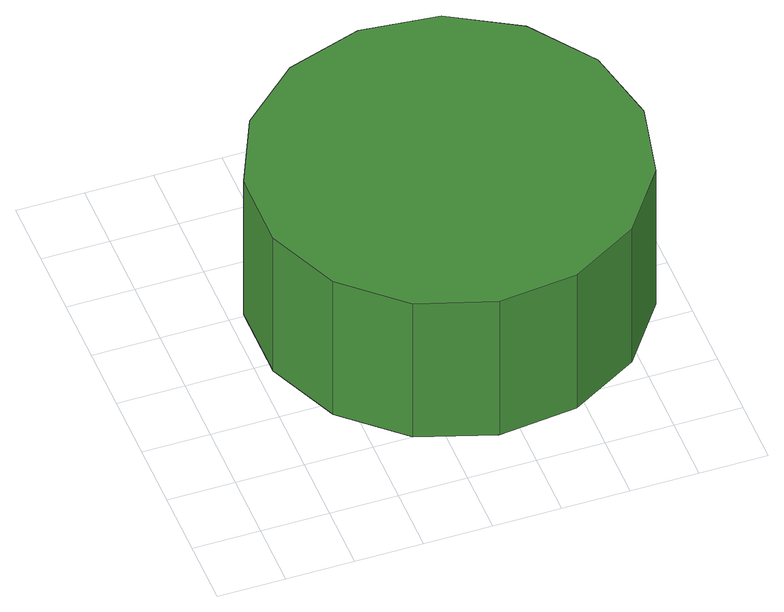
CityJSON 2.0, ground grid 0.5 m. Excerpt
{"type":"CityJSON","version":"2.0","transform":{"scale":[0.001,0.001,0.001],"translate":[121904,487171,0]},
"CityObjects":{
"tree1":{"type":"SolitaryVegetationObject","attributes":{"function":"something"},"geometry":[{"type":"MultiSurface","lod":"1","boundaries":[[[0,1,2,3,4,5,6,7,8,9,10,11,12,13,14]],[[15,16,17,18,19,20,21,22,23,24,25,26,27,28,29]],[[0,29,28,1]],[[1,28,27,2]],[[2,27,26,3]],[[3,26,25,4]],[[4,25,24,5]],[[5,24,23,6]],[[6,23,22,7]],[[7,22,21,8]],[[8,21,20,9]],[[9,20,19,10]],[[10,19,18,11]],[[11,18,17,12]],[[12,17,16,13]],[[13,16,15,14]],[[14,15,29,0]]]}]}
},
"vertices":[
[3408,1727,2247],[3285,2302,2247],[2940,2777,2247],[2431,3071,2247],[1847,3132,2247],[1288,2951,2247],[851,2557,2247],[612,2021,2247],[612,1433,2247],[851,896,2247],[1288,503,2247],[1847,321,2247],[2431,383,2247],[2940,677,2247],[3285,1152,2247],[3285,1152,977],[2940,677,977],[2431,383,977],[1847,321,977],[1288,503,977],[851,896,977],[612,1433,977],[612,2021,977],[851,2557,977],[1288,2951,977],[1847,3132,977],[2431,3071,977],[2940,2777,977],[3285,2302,977],[3408,1727,977]
]}
